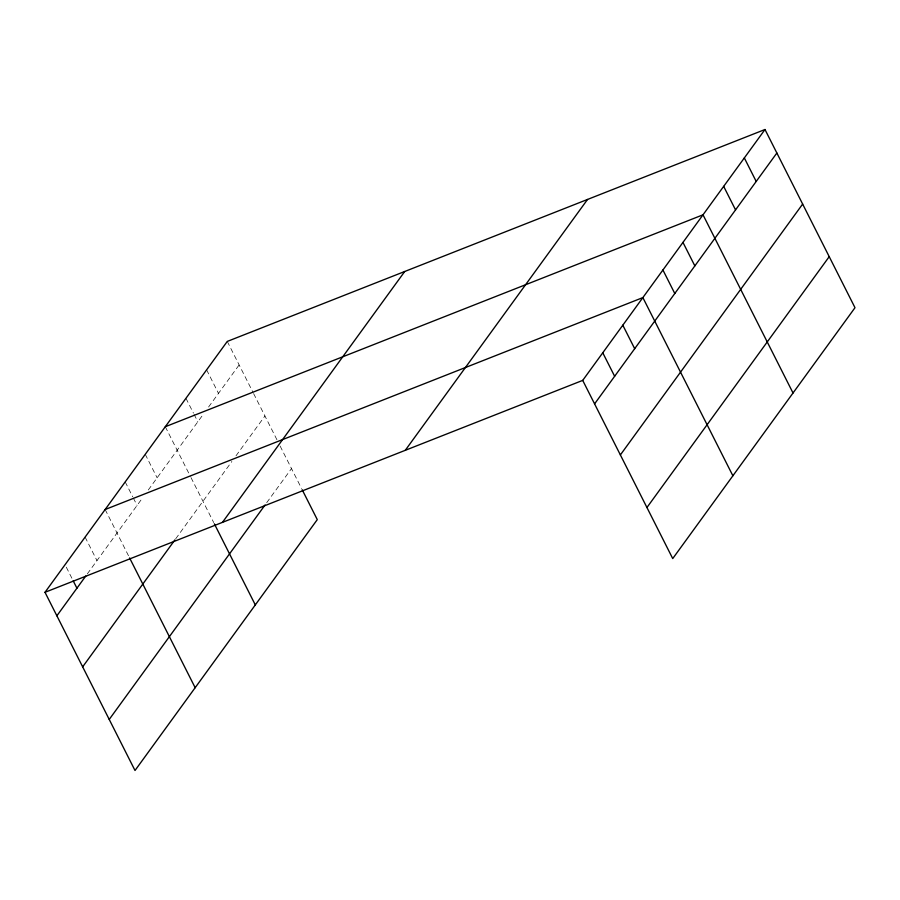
<?xml version="1.0" encoding="UTF-8"?>
<svg xmlns="http://www.w3.org/2000/svg" width="900" height="900" viewBox="0 0 900 900"><rect width="100%" height="100%" fill="white"/><g stroke="black" fill="none" stroke-linecap="round" stroke-linejoin="round"><path stroke-width="0.67" stroke-dasharray="4.5 3.38" d="M87.345 573.863L142.684 497.689M148.297 489.971L203.614 413.831M208.575 407.014L239.141 364.928M175.691 538.808L231.885 461.464M236.014 455.782L264.938 415.98M266.704 502.684L291.499 468.574M227.273 341.426L252.979 392.321M253.609 393.57L276.952 439.774M280.114 446.029L301.556 488.486M206.618 369.866L218.486 393.368M185.963 398.295L193.455 413.134M194.085 414.371L197.831 421.796M165.296 426.724L190.384 476.37M191.014 477.619L213.716 522.562M145.249 454.32L157.129 477.821M125.201 481.916L132.694 496.766M133.324 498.004L137.07 505.418M105.154 509.512L128.97 556.673M85.095 537.109L96.975 560.61M66.296 567.18L72.551 579.544"/><path stroke-width="1.35" d="M302.186 489.735L317.284 519.615L135.011 770.49L45 592.301L227.273 341.426L764.989 129.51L855 307.699L672.727 558.574L582.716 380.385L764.989 129.51M56.869 615.803L85.748 576.067M82.654 666.855L174.893 539.91M222.446 522.371L404.719 271.496M109.226 719.438L265.061 504.968M405.27 450.315L587.543 199.44M594.585 403.886L776.869 153.011M620.37 454.928L802.654 204.064M646.942 507.521L829.215 256.657M165.296 426.724L703.012 214.808L793.024 392.996M105.154 509.512L642.87 297.596L732.881 475.785M45 592.301L582.716 380.385M744.334 157.939L756.202 181.451M723.679 186.379L735.548 209.88M682.965 242.404L694.845 265.905M662.918 270L674.786 293.501M622.811 325.192L634.691 348.694M602.764 352.789L614.644 376.29M214.346 523.811L255.308 604.913M129.6 557.921L195.165 687.701M73.17 580.781L76.927 588.206"/></g></svg>
